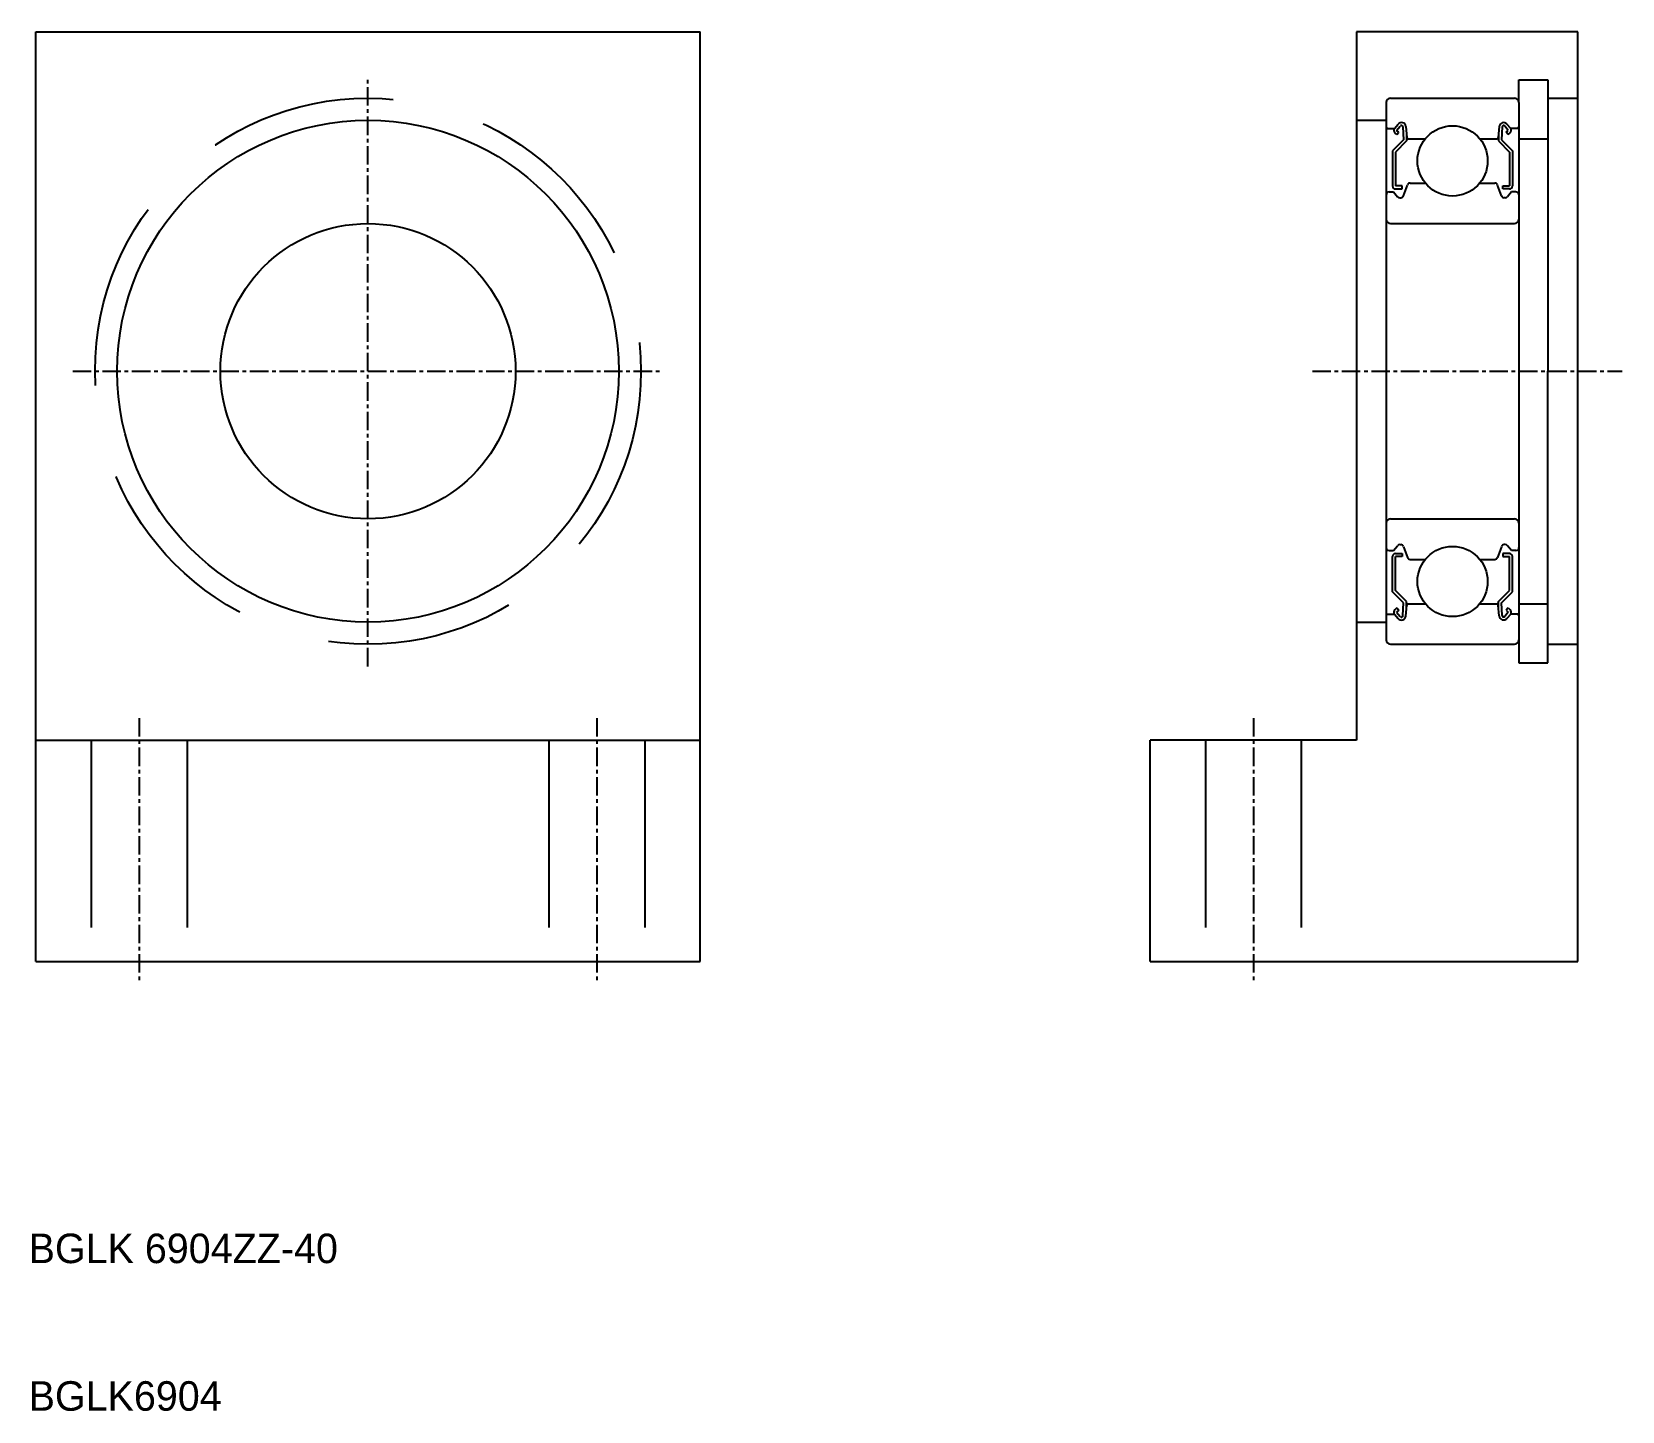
# Model space of a CAD drawing. Extents: x 93 to 201, y 68 to 162.
import ezdxf

# ---------------------------------------------------------------- set-up
doc = ezdxf.new("R2010")
doc.units = 0
doc.linetypes.add('CENTER', pattern=[2, 1.25, -0.25, 0.25, -0.25])
doc.linetypes.add('DASHED', pattern=[19.05, 12.7, -6.35])
doc.layers.get('0').update_dxf_attribs({"linetype": 'CONTINUOUS'})
doc.layers.add('CENTER', color=1, linetype='CENTER')

msp = doc.modelspace()

# ---------------------------------------------------------------- linework, layer by layer
for p, q in [((93.28, 98.51), (93.28, 161.51)), ((93.28, 161.51), (138.28, 161.51)), ((138.28, 98.51), (138.28, 161.51)), ((182.78, 161.51), (182.78, 113.51)), ((197.78, 161.51), (182.78, 161.51)), ((197.78, 98.51), (197.78, 161.51)), ((193.78, 156.71), (193.78, 158.26)), ((193.78, 158.26), (195.73, 158.26)), ((195.73, 158.26), (195.73, 138.51)), ((184.78, 156.71), (184.78, 120.31)), ((185.08, 157.01), (193.48, 157.01)), ((193.78, 156.71), (193.78, 120.31)), ((195.73, 157.01), (197.78, 157.01)), ((185.34, 154.96), (185.59, 155.25)), ((193.22, 154.96), (192.97, 155.25)), ((184.88, 154.96), (185.34, 154.96)), ((185.96, 154.19), (185.21, 153.44)), ((185.51, 154.55), (185.36, 154.67)), ((185.49, 154.83), (185.74, 155.12)), ((185.64, 154.7), (185.49, 154.83)), ((185.51, 154.55), (185.64, 154.7)), ((185.92, 155.07), (185.96, 154.19)), ((186.12, 155.09), (186.18, 154.35)), ((186.16, 154.58), (186.16, 154.11)), ((186.28, 154.26), (187.43, 154.26)), ((191.13, 154.26), (192.27, 154.26)), ((192.44, 155.08), (192.37, 154.35)), ((192.39, 154.58), (192.39, 154.11)), ((192.64, 155.06), (192.59, 154.19)), ((192.59, 154.19), (193.34, 153.44)), ((193.06, 154.83), (192.82, 155.12)), ((192.91, 154.7), (193.06, 154.83)), ((193.04, 154.55), (192.91, 154.7)), ((193.04, 154.55), (193.19, 154.67)), ((193.68, 154.96), (193.22, 154.96)), ((193.78, 154.26), (195.73, 154.26)), ((185.21, 153.44), (185.21, 151.06)), ((186.16, 154.11), (185.41, 153.36)), ((185.41, 153.36), (185.41, 151.06)), ((192.39, 154.11), (193.14, 153.36)), ((193.14, 153.36), (193.14, 151.06)), ((193.34, 153.44), (193.34, 151.06)), ((185.86, 151.06), (185.41, 151.06)), ((185.86, 150.86), (185.86, 151.06)), ((185.96, 150.39), (186.23, 151.12)), ((186.41, 151.26), (187.43, 151.26)), ((191.13, 151.26), (192.14, 151.26)), ((192.59, 150.39), (192.33, 151.12)), ((192.69, 150.86), (192.69, 151.06)), ((192.69, 151.06), (193.14, 151.06)), ((184.98, 150.66), (185.28, 150.66)), ((185.28, 150.66), (185.55, 150.33)), ((185.41, 150.86), (185.86, 150.86)), ((185.71, 150.26), (185.77, 150.26)), ((193.14, 150.86), (192.69, 150.86)), ((192.85, 150.26), (192.78, 150.26)), ((193.28, 150.66), (193, 150.33)), ((193.58, 150.66), (193.28, 150.66)), ((185.08, 148.51), (193.48, 148.51)), ((195.73, 118.76), (195.73, 138.51)), ((185.08, 128.51), (193.48, 128.51)), ((184.98, 126.36), (185.28, 126.36)), ((185.28, 126.36), (185.55, 126.68)), ((185.41, 126.16), (185.86, 126.16)), ((185.71, 126.76), (185.77, 126.76)), ((185.86, 126.16), (185.86, 125.96)), ((185.96, 126.62), (186.23, 125.89)), ((192.59, 126.62), (192.33, 125.89)), ((192.69, 126.16), (192.69, 125.96)), ((193.14, 126.16), (192.69, 126.16)), ((192.85, 126.76), (192.78, 126.76)), ((193.28, 126.36), (193, 126.68)), ((193.58, 126.36), (193.28, 126.36)), ((185.21, 123.57), (185.21, 125.96)), ((185.41, 123.66), (185.41, 125.96)), ((185.86, 125.96), (185.41, 125.96)), ((186.41, 125.76), (187.43, 125.76)), ((186.67, 125.76), (186.67, 125.76)), ((186.92, 125.76), (186.92, 125.76)), ((191.13, 125.76), (192.14, 125.76)), ((192.69, 125.96), (193.14, 125.96)), ((193.14, 123.66), (193.14, 125.96)), ((193.34, 123.57), (193.34, 125.96)), ((185.96, 122.82), (185.21, 123.57)), ((186.16, 122.91), (185.41, 123.66)), ((186.16, 122.44), (186.16, 122.91)), ((192.39, 122.91), (193.14, 123.66)), ((192.39, 122.44), (192.39, 122.91)), ((192.59, 122.82), (193.34, 123.57)), ((184.88, 122.06), (185.34, 122.06)), ((185.34, 122.06), (185.59, 121.76)), ((185.51, 122.47), (185.36, 122.34)), ((185.64, 122.31), (185.49, 122.18)), ((185.49, 122.18), (185.74, 121.89)), ((185.51, 122.47), (185.64, 122.31)), ((185.92, 121.95), (185.96, 122.82)), ((186.12, 121.92), (186.18, 122.66)), ((186.28, 122.76), (187.43, 122.76)), ((191.13, 122.76), (192.27, 122.76)), ((192.44, 121.93), (192.37, 122.66)), ((192.64, 121.95), (192.59, 122.82)), ((193.06, 122.18), (192.82, 121.89)), ((193.04, 122.47), (192.91, 122.31)), ((192.91, 122.31), (193.06, 122.18)), ((193.22, 122.06), (192.97, 121.76)), ((193.04, 122.47), (193.19, 122.34)), ((193.68, 122.06), (193.22, 122.06)), ((193.78, 122.76), (195.73, 122.76)), ((185.08, 120.01), (193.48, 120.01)), ((193.78, 120.31), (193.78, 118.76)), ((195.73, 120.01), (197.78, 120.01)), ((193.78, 118.76), (195.73, 118.76)), ((93.28, 113.51), (138.28, 113.51)), ((182.78, 113.51), (168.78, 113.51)), ((168.78, 98.51), (168.78, 113.51)), ((93.28, 98.51), (138.28, 98.51)), ((168.78, 98.51), (197.78, 98.51))]:
    msp.add_line(p, q)
at = {"color": 7, "linetype": 'CONTINUOUS'}
for p, q in [((182.78, 155.51), (184.78, 155.51)), ((182.78, 121.51), (184.78, 121.51))]:
    msp.add_line(p, q, dxfattribs=at)
at = {"color": 3, "linetype": 'DASHED'}
for p, q in [((97.03, 113.51), (97.03, 98.51)), ((103.53, 113.51), (103.53, 98.51)), ((128.03, 113.51), (128.03, 98.51)), ((134.53, 113.51), (134.53, 98.51)), ((172.53, 113.51), (172.53, 98.51)), ((179.03, 113.51), (179.03, 98.51))]:
    msp.add_line(p, q, dxfattribs=at)
msp.add_circle((115.78, 138.51), 18.5, dxfattribs=at)
for centre, radius in [((115.78, 138.51), 17), ((189.28, 152.76), 2.38), ((115.78, 138.51), 10), ((189.28, 124.26), 2.38)]:
    msp.add_circle(centre, radius)
for centre, radius, start, end in [((185.08, 156.71), 0.3, 90, 180), ((193.48, 156.71), 0.3, 0, 90), ((185.82, 155.06), 0.3, 4.9967, 140.001), ((192.74, 155.05), 0.303, 40.0459, 175.0792), ((184.88, 155.06), 0.1, 180, 270), ((185.49, 154.83), 0.2, 140.001, 230.0801), ((185.82, 155.06), 0.1, 2.8199, 140.0012), ((186.28, 154.36), 0.1, 184.9967, 269.9995), ((192.27, 154.36), 0.1, 269.9995, 354.8557), ((192.74, 155.05), 0.103, 39.874, 175.0048), ((193.06, 154.83), 0.2, 309.9138, 40.1318), ((193.68, 155.06), 0.1, 269.9995, 359.9913), ((185.41, 151.06), 0.2, 180, 270), ((186.41, 151.06), 0.2, 90, 159.9919), ((192.14, 151.06), 0.2, 19.8845, 90.0002), ((193.14, 151.06), 0.2, 269.9998, 359.9956), ((184.98, 150.46), 0.2, 90, 180), ((185.71, 150.46), 0.2, 219.9921, 270), ((185.77, 150.46), 0.2, 270, 339.9919), ((192.78, 150.46), 0.2, 199.8883, 269.9998), ((192.85, 150.46), 0.2, 269.9998, 319.8616), ((193.58, 150.46), 0.2, 359.9956, 90.0002), ((185.08, 148.81), 0.3, 180, 270), ((193.48, 148.81), 0.3, 270, 0), ((185.08, 128.21), 0.3, 90, 180), ((193.48, 128.21), 0.3, 0, 90), ((184.98, 126.56), 0.2, 180, 270), ((185.41, 125.96), 0.2, 90, 180), ((185.71, 126.56), 0.2, 90, 140.0079), ((185.77, 126.56), 0.2, 20.0081, 90), ((192.78, 126.56), 0.2, 90.0002, 160.1117), ((192.85, 126.56), 0.2, 40.1384, 90.0002), ((193.14, 125.96), 0.2, 0.0044, 90.0002), ((193.58, 126.56), 0.2, 269.9998, 0.0044), ((186.41, 125.96), 0.2, 200.0081, 270), ((192.14, 125.96), 0.2, 269.9998, 340.1155), ((184.88, 121.96), 0.1, 90, 180), ((185.49, 122.18), 0.2, 129.9199, 219.999), ((185.82, 121.95), 0.3, 219.999, 355.0033), ((185.82, 121.95), 0.1, 219.9988, 357.1801), ((186.28, 122.66), 0.1, 90.0005, 175.0033), ((192.27, 122.66), 0.1, 5.1443, 90.0005), ((192.74, 121.96), 0.303, 184.9207, 319.9541), ((192.74, 121.96), 0.103, 184.9952, 320.126), ((193.06, 122.18), 0.2, 319.8682, 50.0862), ((193.68, 121.96), 0.1, 0.0087, 90.0005), ((185.08, 120.31), 0.3, 180, 270), ((193.48, 120.31), 0.3, 270, 0)]:
    msp.add_arc(centre, radius, start, end)
at = {"layer": 'CENTER', "color": 1, "linetype": 'CENTER'}
for p, q in [((115.78, 118.51), (115.78, 158.51)), ((95.78, 138.51), (135.78, 138.51)), ((179.78, 138.51), (200.78, 138.51)), ((100.28, 115.01), (100.28, 97.01)), ((131.28, 115.01), (131.28, 97.01)), ((175.78, 115.01), (175.78, 97.01))]:
    msp.add_line(p, q, dxfattribs=at)

# ---------------------------------------------------------------- texts
for s, p in [('BGLK 6904ZZ-40', (92.78, 78.08)), ('BGLK6904', (92.78, 68.08))]:
    msp.add_text(s, height=2).set_placement(p)

doc.saveas('drawing.dxf')
